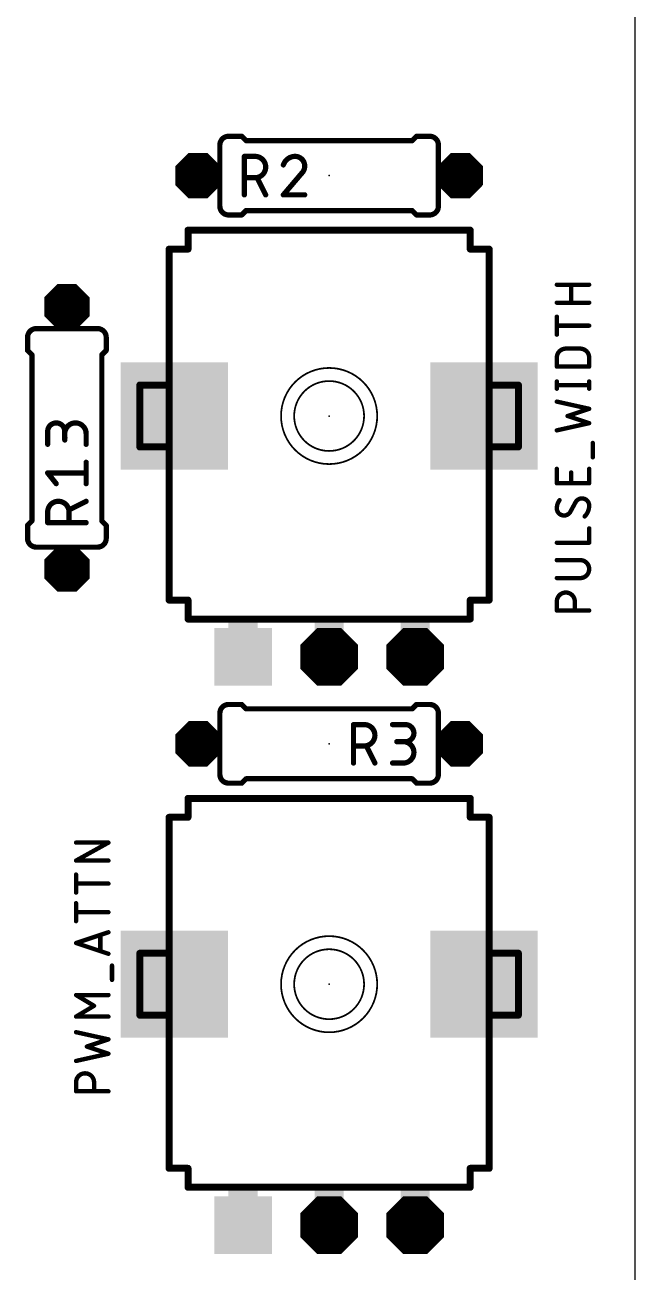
# Model space of a CAD drawing. Extents: x 0 to 48, y 0 to 102.
# Drawn here: x 30.53 to 48.26, y 31.64 to 67.88 of the extents above; entities that cross this region are included whole.
import ezdxf

# ---------------------------------------------------------------- set-up
doc = ezdxf.new("R2010")
doc.units = 0
for name, color, linetype in [('17', 110, 'CONTINUOUS'), ('20', 31, 'CONTINUOUS'), ('21', 253, 'CONTINUOUS'), ('23', 53, 'CONTINUOUS'), ('25', 253, 'CONTINUOUS'), ('51', 253, 'CONTINUOUS')]:
    doc.layers.add(name, color=color, linetype=linetype)

# ---------------------------------------------------------------- blocks, each defined once
blk = doc.blocks.new('RECT')
blk.add_solid([(-0.5, -0.5), (0.5, -0.5), (-0.5, 0.5), (0.5, 0.5)])
blk = doc.blocks.new('SQUAREP')
blk.add_solid([(-0.5, -0.5), (0.5, -0.5), (-0.5, 0.5), (0.5, 0.5)])
blk = doc.blocks.new('OCTAGONP')
at = {"const_width": 0.5}
blk.add_lwpolyline([(-0.25, -0.1036), (-0.25, 0.1036), (-0.1036, 0.25), (0.1036, 0.25), (0.25, 0.1036), (0.25, -0.1036), (0.1036, -0.25), (-0.1036, -0.25), (-0.25, -0.1036), (-0.25, 0.1036)], dxfattribs=at)

msp = doc.modelspace()

# ---------------------------------------------------------------- linework, layer by layer
at = {"layer": '20'}
msp.add_line((48.26, 0), (48.26, 99.06), dxfattribs=at)
at = {"layer": '21'}
for points, const_width in [([(36.449, 64.643, 0.4142), (36.195, 64.389)], 0.1524), ([(36.449, 64.6811, 1), (36.449, 64.6049)], 0.0762), ([(36.449, 64.6049, 1), (36.449, 64.6811)], 0.0762), ([(36.8569, 64.6699, 1), (36.8031, 64.6161)], 0.0762), ([(36.83, 64.6049, 1), (36.83, 64.6811)], 0.0762), ([(36.957, 64.5541, 1), (36.957, 64.4779)], 0.0762), ([(36.9301, 64.4891, 1), (36.9839, 64.5429)], 0.0762), ([(41.7561, 64.5429, 1), (41.8099, 64.4891)], 0.0762), ([(41.783, 64.4779, 1), (41.783, 64.5541)], 0.0762), ([(41.91, 64.6811, 1), (41.91, 64.6049)], 0.0762), ([(41.9369, 64.6161, 1), (41.8831, 64.6699)], 0.0762), ([(42.545, 64.389, 0.4142), (42.291, 64.643)], 0.1524), ([(42.291, 64.6811, 1), (42.291, 64.6049)], 0.0762), ([(42.291, 64.6049, 1), (42.291, 64.6811)], 0.0762), ([(36.1569, 64.389, 1), (36.2331, 64.389)], 0.0762), ([(42.5069, 64.389, 1), (42.5831, 64.389)], 0.0762), ([(36.195, 62.611, 0.4142), (36.449, 62.357)], 0.1524), ([(36.2331, 62.611, 1), (36.1569, 62.611)], 0.0762), ([(36.449, 62.3951, 1), (36.449, 62.3189)], 0.0762), ([(36.449, 62.3189, 1), (36.449, 62.3951)], 0.0762), ([(36.8031, 62.3839, 1), (36.8569, 62.3301)], 0.0762), ([(36.83, 62.3189, 1), (36.83, 62.3951)], 0.0762), ([(36.957, 62.5221, 1), (36.957, 62.4459)], 0.0762), ([(36.9839, 62.4571, 1), (36.9301, 62.5109)], 0.0762), ([(41.8099, 62.5109, 1), (41.7561, 62.4571)], 0.0762), ([(41.783, 62.4459, 1), (41.783, 62.5221)], 0.0762), ([(41.91, 62.3951, 1), (41.91, 62.3189)], 0.0762), ([(41.8831, 62.3301, 1), (41.9369, 62.3839)], 0.0762), ([(42.291, 62.357, 0.4142), (42.545, 62.611)], 0.1524), ([(42.291, 62.3951, 1), (42.291, 62.3189)], 0.0762), ([(42.291, 62.3189, 1), (42.291, 62.3951)], 0.0762), ([(42.5831, 62.611, 1), (42.5069, 62.611)], 0.0762), ([(35.27, 61.9658, 1), (35.27, 61.8642)], 0.1016), ([(35.3208, 61.915, 1), (35.2192, 61.915)], 0.1016), ([(43.5208, 61.915, 1), (43.4192, 61.915)], 0.1016), ([(43.47, 61.8642, 1), (43.47, 61.9658)], 0.1016), ([(34.72, 61.4158, 1), (34.72, 61.3142)], 0.1016), ([(34.7708, 61.365, 1), (34.6692, 61.365)], 0.1016), ([(35.2192, 61.365, 1), (35.3208, 61.365)], 0.1016), ([(35.27, 61.3142, 1), (35.27, 61.4158)], 0.1016), ([(43.47, 61.4158, 1), (43.47, 61.3142)], 0.1016), ([(43.4192, 61.365, 1), (43.5208, 61.365)], 0.1016), ([(44.0708, 61.365, 1), (43.9692, 61.365)], 0.1016), ([(44.02, 61.3142, 1), (44.02, 61.4158)], 0.1016), ([(30.861, 59.055, 0.4142), (30.607, 58.801)], 0.1524), ([(30.861, 59.0169, 1), (30.861, 59.0931)], 0.0762), ([(32.893, 58.801, 0.4142), (32.639, 59.055)], 0.1524), ([(32.639, 59.0931, 1), (32.639, 59.0169)], 0.0762), ([(34.6692, 59.165, 1), (34.7708, 59.165)], 0.1016), ([(43.9692, 59.165, 1), (44.0708, 59.165)], 0.1016), ([(30.6451, 58.801, 1), (30.5689, 58.801)], 0.0762), ([(30.5689, 58.801, 1), (30.6451, 58.801)], 0.0762), ([(32.9311, 58.801, 1), (32.8549, 58.801)], 0.0762), ([(32.8549, 58.801, 1), (32.9311, 58.801)], 0.0762), ([(30.5689, 58.42, 1), (30.6451, 58.42)], 0.0762), ([(30.6339, 58.4469, 1), (30.5801, 58.3931)], 0.0762), ([(30.7721, 58.293, 1), (30.6959, 58.293)], 0.0762), ([(30.7071, 58.2661, 1), (30.7609, 58.3199)], 0.0762), ([(32.8041, 58.293, 1), (32.7279, 58.293)], 0.0762), ([(32.7391, 58.3199, 1), (32.7929, 58.2661)], 0.0762), ([(32.8549, 58.42, 1), (32.9311, 58.42)], 0.0762), ([(32.9199, 58.3931, 1), (32.8661, 58.4469)], 0.0762), ([(39.37, 55.118, 1), (39.37, 57.912, 1), (39.37, 55.118)], 0.0508), ([(39.37, 55.499, 1), (39.37, 57.531, 1), (39.37, 55.499)], 0.0508), ([(34.7708, 54.365, 1), (34.6692, 54.365)], 0.1016), ([(44.0708, 54.365, 1), (43.9692, 54.365)], 0.1016), ([(30.6451, 53.34, 1), (30.5689, 53.34)], 0.0762), ([(30.5801, 53.3669, 1), (30.6339, 53.3131)], 0.0762), ([(30.6959, 53.467, 1), (30.7721, 53.467)], 0.0762), ([(30.7609, 53.4401, 1), (30.7071, 53.4939)], 0.0762), ([(32.7279, 53.467, 1), (32.8041, 53.467)], 0.0762), ([(32.7929, 53.4939, 1), (32.7391, 53.4401)], 0.0762), ([(32.9311, 53.34, 1), (32.8549, 53.34)], 0.0762), ([(32.8661, 53.3131, 1), (32.9199, 53.3669)], 0.0762), ([(30.607, 52.959, 0.4142), (30.861, 52.705)], 0.1524), ([(30.6451, 52.959, 1), (30.5689, 52.959)], 0.0762), ([(30.5689, 52.959, 1), (30.6451, 52.959)], 0.0762), ([(32.639, 52.705, 0.4142), (32.893, 52.959)], 0.1524), ([(32.9311, 52.959, 1), (32.8549, 52.959)], 0.0762), ([(32.8549, 52.959, 1), (32.9311, 52.959)], 0.0762), ([(30.861, 52.6669, 1), (30.861, 52.7431)], 0.0762), ([(32.639, 52.7431, 1), (32.639, 52.6669)], 0.0762), ([(34.72, 51.2158, 1), (34.72, 51.1142)], 0.1016), ([(34.6692, 51.165, 1), (34.7708, 51.165)], 0.1016), ([(35.3208, 51.165, 1), (35.2192, 51.165)], 0.1016), ([(35.27, 51.1142, 1), (35.27, 51.2158)], 0.1016), ([(43.47, 51.2158, 1), (43.47, 51.1142)], 0.1016), ([(43.5208, 51.165, 1), (43.4192, 51.165)], 0.1016), ([(43.9692, 51.165, 1), (44.0708, 51.165)], 0.1016), ([(44.02, 51.1142, 1), (44.02, 51.2158)], 0.1016), ([(35.27, 50.6658, 1), (35.27, 50.5642)], 0.1016), ([(35.2192, 50.615, 1), (35.3208, 50.615)], 0.1016), ([(43.4192, 50.615, 1), (43.5208, 50.615)], 0.1016), ([(43.47, 50.5642, 1), (43.47, 50.6658)], 0.1016), ([(36.449, 48.133, 0.4142), (36.195, 47.879)], 0.1524), ([(36.449, 48.1711, 1), (36.449, 48.0949)], 0.0762), ([(36.449, 48.0949, 1), (36.449, 48.1711)], 0.0762), ([(36.8569, 48.1599, 1), (36.8031, 48.1061)], 0.0762), ([(36.83, 48.0949, 1), (36.83, 48.1711)], 0.0762), ([(41.91, 48.1711, 1), (41.91, 48.0949)], 0.0762), ([(41.9369, 48.1061, 1), (41.8831, 48.1599)], 0.0762), ([(42.545, 47.879, 0.4142), (42.291, 48.133)], 0.1524), ([(42.291, 48.1711, 1), (42.291, 48.0949)], 0.0762), ([(42.291, 48.0949, 1), (42.291, 48.1711)], 0.0762), ([(36.1569, 47.879, 1), (36.2331, 47.879)], 0.0762), ([(36.957, 48.0441, 1), (36.957, 47.9679)], 0.0762), ([(36.9301, 47.9791, 1), (36.9839, 48.0329)], 0.0762), ([(41.7561, 48.0329, 1), (41.8099, 47.9791)], 0.0762), ([(41.783, 47.9679, 1), (41.783, 48.0441)], 0.0762), ([(42.5069, 47.879, 1), (42.5831, 47.879)], 0.0762), ([(36.195, 46.101, 0.4142), (36.449, 45.847)], 0.1524), ([(36.2331, 46.101, 1), (36.1569, 46.101)], 0.0762), ([(36.957, 46.0121, 1), (36.957, 45.9359)], 0.0762), ([(36.9839, 45.9471, 1), (36.9301, 46.0009)], 0.0762), ([(41.8099, 46.0009, 1), (41.7561, 45.9471)], 0.0762), ([(41.783, 45.9359, 1), (41.783, 46.0121)], 0.0762), ([(42.291, 45.847, 0.4142), (42.545, 46.101)], 0.1524), ([(42.5831, 46.101, 1), (42.5069, 46.101)], 0.0762), ([(36.449, 45.8851, 1), (36.449, 45.8089)], 0.0762), ([(36.449, 45.8089, 1), (36.449, 45.8851)], 0.0762), ([(36.8031, 45.8739, 1), (36.8569, 45.8201)], 0.0762), ([(36.83, 45.8089, 1), (36.83, 45.8851)], 0.0762), ([(41.91, 45.8851, 1), (41.91, 45.8089)], 0.0762), ([(41.8831, 45.8201, 1), (41.9369, 45.8739)], 0.0762), ([(42.291, 45.8851, 1), (42.291, 45.8089)], 0.0762), ([(42.291, 45.8089, 1), (42.291, 45.8851)], 0.0762), ([(35.27, 45.4558, 1), (35.27, 45.3542)], 0.1016), ([(35.3208, 45.405, 1), (35.2192, 45.405)], 0.1016), ([(43.5208, 45.405, 1), (43.4192, 45.405)], 0.1016), ([(43.47, 45.3542, 1), (43.47, 45.4558)], 0.1016), ([(34.72, 44.9058, 1), (34.72, 44.8042)], 0.1016), ([(34.7708, 44.855, 1), (34.6692, 44.855)], 0.1016), ([(35.27, 44.8042, 1), (35.27, 44.9058)], 0.1016), ([(43.47, 44.9058, 1), (43.47, 44.8042)], 0.1016), ([(44.0708, 44.855, 1), (43.9692, 44.855)], 0.1016), ([(44.02, 44.8042, 1), (44.02, 44.9058)], 0.1016), ([(35.2192, 44.855, 1), (35.3208, 44.855)], 0.1016), ([(43.4192, 44.855, 1), (43.5208, 44.855)], 0.1016), ([(34.6692, 42.655, 1), (34.7708, 42.655)], 0.1016), ([(43.9692, 42.655, 1), (44.0708, 42.655)], 0.1016), ([(39.37, 38.608, 1), (39.37, 41.402, 1), (39.37, 38.608)], 0.0508), ([(39.37, 38.989, 1), (39.37, 41.021, 1), (39.37, 38.989)], 0.0508), ([(34.7708, 37.855, 1), (34.6692, 37.855)], 0.1016), ([(44.0708, 37.855, 1), (43.9692, 37.855)], 0.1016), ([(34.72, 34.7058, 1), (34.72, 34.6042)], 0.1016), ([(34.6692, 34.655, 1), (34.7708, 34.655)], 0.1016), ([(35.3208, 34.655, 1), (35.2192, 34.655)], 0.1016), ([(35.27, 34.6042, 1), (35.27, 34.7058)], 0.1016), ([(43.47, 34.7058, 1), (43.47, 34.6042)], 0.1016), ([(43.5208, 34.655, 1), (43.4192, 34.655)], 0.1016), ([(43.9692, 34.655, 1), (44.0708, 34.655)], 0.1016), ([(44.02, 34.6042, 1), (44.02, 34.7058)], 0.1016), ([(35.27, 34.1558, 1), (35.27, 34.0542)], 0.1016), ([(35.2192, 34.105, 1), (35.3208, 34.105)], 0.1016), ([(43.4192, 34.105, 1), (43.5208, 34.105)], 0.1016), ([(43.47, 34.0542, 1), (43.47, 34.1558)], 0.1016)]:
    msp.add_lwpolyline(points, format="xyb", dxfattribs=dict(at, const_width=const_width))
for points, const_width in [([(36.449, 64.643), (36.83, 64.643)], 0.1524), ([(36.957, 64.516), (36.83, 64.643)], 0.1524), ([(41.783, 64.516), (36.957, 64.516)], 0.1524), ([(41.783, 64.516), (41.91, 64.643)], 0.1524), ([(42.291, 64.643), (41.91, 64.643)], 0.1524), ([(36.449, 62.357), (36.83, 62.357)], 0.1524), ([(36.957, 62.484), (36.83, 62.357)], 0.1524), ([(41.783, 62.484), (36.957, 62.484)], 0.1524), ([(41.783, 62.484), (41.91, 62.357)], 0.1524), ([(42.291, 62.357), (41.91, 62.357)], 0.1524), ([(35.27, 61.915), (43.47, 61.915)], 0.2032), ([(35.27, 61.915), (35.27, 61.365)], 0.2032), ([(43.47, 61.365), (43.47, 61.915)], 0.2032), ([(35.27, 61.365), (34.72, 61.365)], 0.2032), ([(34.72, 59.165), (34.72, 61.365)], 0.2032), ([(44.02, 61.365), (43.47, 61.365)], 0.2032), ([(44.02, 61.365), (44.02, 59.165)], 0.2032), ([(30.607, 58.801), (30.607, 58.42)], 0.1524), ([(32.893, 58.801), (32.893, 58.42)], 0.1524), ([(30.734, 58.293), (30.607, 58.42)], 0.1524), ([(30.734, 58.293), (30.734, 53.467)], 0.1524), ([(32.766, 58.293), (32.893, 58.42)], 0.1524), ([(32.766, 58.293), (32.766, 53.467)], 0.1524), ([(34.72, 51.165), (34.72, 54.365)], 0.2032), ([(44.02, 54.365), (44.02, 51.165)], 0.2032), ([(30.734, 53.467), (30.607, 53.34)], 0.1524), ([(30.607, 52.959), (30.607, 53.34)], 0.1524), ([(32.766, 53.467), (32.893, 53.34)], 0.1524), ([(32.893, 52.959), (32.893, 53.34)], 0.1524), ([(34.72, 51.165), (35.27, 51.165)], 0.2032), ([(35.27, 51.165), (35.27, 50.615)], 0.2032), ([(43.47, 51.165), (44.02, 51.165)], 0.2032), ([(43.47, 50.615), (43.47, 51.165)], 0.2032), ([(43.47, 50.615), (35.27, 50.615)], 0.2032), ([(36.449, 48.133), (36.83, 48.133)], 0.1524), ([(36.957, 48.006), (36.83, 48.133)], 0.1524), ([(41.783, 48.006), (41.91, 48.133)], 0.1524), ([(42.291, 48.133), (41.91, 48.133)], 0.1524), ([(36.957, 48.006), (41.783, 48.006)], 0.1524), ([(36.957, 45.974), (36.83, 45.847)], 0.1524), ([(36.957, 45.974), (41.783, 45.974)], 0.1524), ([(41.783, 45.974), (41.91, 45.847)], 0.1524), ([(36.449, 45.847), (36.83, 45.847)], 0.1524), ([(42.291, 45.847), (41.91, 45.847)], 0.1524), ([(35.27, 45.405), (43.47, 45.405)], 0.2032), ([(35.27, 45.405), (35.27, 44.855)], 0.2032), ([(43.47, 44.855), (43.47, 45.405)], 0.2032), ([(35.27, 44.855), (34.72, 44.855)], 0.2032), ([(34.72, 42.655), (34.72, 44.855)], 0.2032), ([(44.02, 44.855), (43.47, 44.855)], 0.2032), ([(44.02, 44.855), (44.02, 42.655)], 0.2032), ([(34.72, 34.655), (34.72, 37.855)], 0.2032), ([(44.02, 37.855), (44.02, 34.655)], 0.2032), ([(34.72, 34.655), (35.27, 34.655)], 0.2032), ([(35.27, 34.655), (35.27, 34.105)], 0.2032), ([(43.47, 34.655), (44.02, 34.655)], 0.2032), ([(43.47, 34.105), (43.47, 34.655)], 0.2032), ([(43.47, 34.105), (35.27, 34.105)], 0.2032)]:
    msp.add_lwpolyline(points, dxfattribs=dict(at, const_width=const_width))
at = {"layer": '23'}
for p in [(39.37, 63.5), (39.37, 56.515), (31.75, 55.88), (39.37, 46.99), (39.37, 40.005)]:
    msp.add_point(p, dxfattribs=at)
at = {"layer": '25'}
for points, const_width in [([(36.9062, 62.9412), (36.9062, 64.0588)], 0.1524), ([(36.9062, 64.0588), (37.2166, 64.0588)], 0.1524), ([(37.2166, 63.4379), (36.9062, 63.4379)], 0.1524), ([(37.5271, 62.9412), (37.2787, 63.4379)], 0.1524), ([(38.5678, 63.5621), (38.04, 62.9412)], 0.1524), ([(38.04, 62.9412), (38.6609, 62.9412)], 0.1524), ([(45.9867, 60.329), (46.9265, 60.329)], 0.127), ([(46.4044, 59.8069), (46.4044, 60.329)], 0.127), ([(46.9265, 59.8069), (45.9867, 59.8069)], 0.127), ([(45.9867, 58.8788), (45.9867, 59.4009)], 0.127), ([(46.9265, 59.1398), (45.9867, 59.1398)], 0.127), ([(46.2478, 58.4728), (46.6654, 58.4728)], 0.127), ([(45.9867, 57.9507), (45.9867, 58.2117)], 0.127), ([(46.9265, 57.9507), (45.9867, 57.9507)], 0.127), ([(46.9265, 58.2117), (46.9265, 57.9507)], 0.127), ([(45.9867, 57.3072), (45.9867, 57.5161)], 0.127), ([(45.9867, 57.4116), (46.9265, 57.4116)], 0.127), ([(46.9265, 57.3072), (46.9265, 57.5161)], 0.127), ([(46.9265, 56.7244), (45.9867, 56.9332)], 0.127), ([(46.3, 56.5155), (46.9265, 56.7244)], 0.127), ([(46.9265, 56.3067), (46.3, 56.5155)], 0.127), ([(45.9867, 56.0978), (46.9265, 56.3067)], 0.127), ([(31.1912, 55.693), (31.1912, 56.0655)], 0.1524), ([(31.6879, 56.0655), (31.6879, 55.8172)], 0.1524), ([(32.3088, 55.693), (32.3088, 56.0034)], 0.1524), ([(47.0309, 55.3146), (47.0309, 55.7322)], 0.127), ([(32.3088, 54.55), (32.3088, 55.1709)], 0.1524), ([(31.4396, 54.55), (31.1912, 54.8604)], 0.1524), ([(31.1912, 54.8604), (32.3088, 54.8604)], 0.1524), ([(45.9867, 54.5606), (45.9867, 54.9783)], 0.127), ([(46.4044, 54.5606), (46.4044, 54.8739)], 0.127), ([(46.9265, 54.9783), (46.9265, 54.5606)], 0.127), ([(46.9265, 54.5606), (45.9867, 54.5606)], 0.127), ([(32.3088, 54.0371), (31.8121, 53.7887)], 0.1524), ([(46.5349, 54.0158), (46.3783, 53.7287)], 0.127), ([(31.1912, 53.4162), (31.1912, 53.7266)], 0.1524), ([(31.8121, 53.7266), (31.8121, 53.4162)], 0.1524), ([(32.3088, 53.4162), (31.1912, 53.4162)], 0.1524), ([(46.9265, 52.8324), (46.9265, 53.2501)], 0.127), ([(45.9867, 52.8324), (46.9265, 52.8324)], 0.127), ([(46.6654, 52.328), (45.9867, 52.328)], 0.127), ([(45.9867, 51.8059), (46.6654, 51.8059)], 0.127), ([(45.9867, 50.8635), (45.9867, 51.1246)], 0.127), ([(46.5088, 51.1246), (46.5088, 50.8635)], 0.127), ([(46.9265, 50.8635), (45.9867, 50.8635)], 0.127), ([(40.0791, 46.4312), (40.0791, 47.5488)], 0.1524), ([(40.0791, 47.5488), (40.3896, 47.5488)], 0.1524), ([(41.2129, 47.5488), (41.5854, 47.5488)], 0.1524), ([(41.5854, 47.0521), (41.3371, 47.0521)], 0.1524), ([(40.3896, 46.9279), (40.0791, 46.9279)], 0.1524), ([(40.7, 46.4312), (40.4516, 46.9279)], 0.1524), ([(41.2129, 46.4312), (41.5234, 46.4312)], 0.1524), ([(32.0167, 43.5966), (32.9565, 44.1187)], 0.127), ([(32.9565, 44.1187), (32.0167, 44.1187)], 0.127), ([(32.9565, 43.5966), (32.0167, 43.5966)], 0.127), ([(32.0167, 42.6685), (32.0167, 43.1906)], 0.127), ([(32.9565, 42.9296), (32.0167, 42.9296)], 0.127), ([(32.0167, 41.8364), (32.0167, 42.3585)], 0.127), ([(32.9565, 42.0975), (32.0167, 42.0975)], 0.127), ([(32.0167, 41.2014), (32.9565, 41.5146)], 0.127), ([(32.7216, 41.4363), (32.7216, 40.9664)], 0.127), ([(32.9565, 40.8881), (32.0167, 41.2014)], 0.127), ([(33.0609, 40.1284), (33.0609, 40.5461)], 0.127), ([(32.5388, 39.3771), (32.0167, 39.6904)], 0.127), ([(32.0167, 39.6904), (32.9565, 39.6904)], 0.127), ([(32.0167, 39.0639), (32.5388, 39.3771)], 0.127), ([(32.9565, 39.0639), (32.0167, 39.0639)], 0.127), ([(32.9565, 38.4018), (32.0167, 38.6107)], 0.127), ([(32.33, 38.193), (32.9565, 38.4018)], 0.127), ([(32.9565, 37.9841), (32.33, 38.193)], 0.127), ([(32.0167, 37.7753), (32.9565, 37.9841)], 0.127), ([(32.0167, 36.8935), (32.0167, 37.1546)], 0.127), ([(32.5388, 37.1546), (32.5388, 36.8935)], 0.127), ([(32.9565, 36.8935), (32.0167, 36.8935)], 0.127)]:
    msp.add_lwpolyline(points, dxfattribs=dict(at, const_width=const_width))
for points, const_width in [([(36.9443, 64.0588, 1), (36.8681, 64.0588)], 0.0762), ([(36.9062, 64.0969, 1), (36.9062, 64.0207)], 0.0762), ([(37.2166, 63.4379, 1), (37.2166, 64.0588)], 0.1524), ([(37.2166, 64.0969, 1), (37.2166, 64.0207)], 0.0762), ([(37.2166, 64.0207, 1), (37.2166, 64.0969)], 0.0762), ([(38.3815, 64.0588, 0.3252), (38.04, 63.8104)], 0.1524), ([(38.0038, 63.8222, 1), (38.0762, 63.7987)], 0.0762), ([(38.6609, 63.7794, 0.4142), (38.3815, 64.0588)], 0.1524), ([(38.3815, 64.0969, 1), (38.3815, 64.0207)], 0.0762), ([(38.3815, 64.0207, 1), (38.3815, 64.0969)], 0.0762), ([(38.5678, 63.5621, 0.2053), (38.6609, 63.7794)], 0.1524), ([(38.699, 63.7794, 1), (38.6228, 63.7794)], 0.0762), ([(38.6228, 63.7794, 1), (38.699, 63.7794)], 0.0762), ([(36.9062, 63.476, 1), (36.9062, 63.3998)], 0.0762), ([(37.2166, 63.476, 1), (37.2166, 63.3998)], 0.0762), ([(37.2166, 63.3998, 1), (37.2166, 63.476)], 0.0762), ([(37.3128, 63.4549, 1), (37.2447, 63.4209)], 0.0762), ([(38.5415, 63.5897, 1), (38.594, 63.5345)], 0.0762), ([(38.5968, 63.5374, 1), (38.5387, 63.5868)], 0.0762), ([(36.8681, 62.9412, 1), (36.9443, 62.9412)], 0.0762), ([(37.493, 62.9242, 1), (37.5612, 62.9582)], 0.0762), ([(38.04, 62.9793, 1), (38.04, 62.9031)], 0.0762), ([(38.011, 62.9659, 1), (38.069, 62.9165)], 0.0762), ([(38.6609, 62.9031, 1), (38.6609, 62.9793)], 0.0762), ([(45.9867, 60.3608, 1), (45.9867, 60.2973)], 0.0635), ([(46.4361, 60.329, 1), (46.3726, 60.329)], 0.0635), ([(46.9265, 60.2973, 1), (46.9265, 60.3608)], 0.0635), ([(45.9867, 59.8387, 1), (45.9867, 59.7752)], 0.0635), ([(46.3726, 59.8069, 1), (46.4361, 59.8069)], 0.0635), ([(46.9265, 59.7752, 1), (46.9265, 59.8387)], 0.0635), ([(46.0185, 59.4009, 1), (45.9549, 59.4009)], 0.0635), ([(45.9867, 59.1716, 1), (45.9867, 59.1081)], 0.0635), ([(46.9265, 59.1081, 1), (46.9265, 59.1716)], 0.0635), ([(45.9549, 58.8788, 1), (46.0185, 58.8788)], 0.0635), ([(46.2478, 58.4728, 0.4142), (45.9867, 58.2117)], 0.127), ([(46.2478, 58.5045, 1), (46.2478, 58.441)], 0.0635), ([(46.2478, 58.441, 1), (46.2478, 58.5045)], 0.0635), ([(46.9265, 58.2117, 0.4142), (46.6654, 58.4728)], 0.127), ([(46.6654, 58.5045, 1), (46.6654, 58.441)], 0.0635), ([(46.6654, 58.441, 1), (46.6654, 58.5045)], 0.0635), ([(46.0185, 58.2117, 1), (45.9549, 58.2117)], 0.0635), ([(45.9549, 58.2117, 1), (46.0185, 58.2117)], 0.0635), ([(45.9549, 57.9507, 1), (46.0185, 57.9507)], 0.0635), ([(45.9867, 57.9824, 1), (45.9867, 57.9189)], 0.0635), ([(46.9583, 58.2117, 1), (46.8948, 58.2117)], 0.0635), ([(46.8948, 58.2117, 1), (46.9582, 58.2117)], 0.0635), ([(46.8948, 57.9507, 1), (46.9583, 57.9507)], 0.0635), ([(46.9265, 57.9189, 1), (46.9265, 57.9824)], 0.0635), ([(46.0185, 57.5161, 1), (45.9549, 57.5161)], 0.0635), ([(45.9549, 57.3072, 1), (46.0185, 57.3072)], 0.0635), ([(45.9867, 57.4434, 1), (45.9867, 57.3799)], 0.0635), ([(46.9583, 57.5161, 1), (46.8948, 57.5161)], 0.0635), ([(46.8948, 57.3072, 1), (46.9583, 57.3072)], 0.0635), ([(46.9265, 57.3799, 1), (46.9265, 57.4434)], 0.0635), ([(45.9936, 56.9642, 1), (45.9798, 56.9022)], 0.0635), ([(46.31, 56.5456, 1), (46.2899, 56.4854)], 0.0635), ([(46.2899, 56.5456, 1), (46.31, 56.4854)], 0.0635), ([(46.9365, 56.6942, 1), (46.9165, 56.7545)], 0.0635), ([(46.9196, 56.6934, 1), (46.9334, 56.7554)], 0.0635), ([(31.6879, 56.0655, 1), (31.1912, 56.0655)], 0.1524), ([(32.3088, 56.0034, 1), (31.6879, 56.0034)], 0.1524), ([(46.9165, 56.2766, 1), (46.9365, 56.3368)], 0.0635), ([(46.9334, 56.2757, 1), (46.9196, 56.3377)], 0.0635), ([(31.2293, 56.0655, 1), (31.1531, 56.0655)], 0.0762), ([(31.1531, 56.0655, 1), (31.2293, 56.0655)], 0.0762), ([(31.726, 56.0655, 1), (31.6498, 56.0655)], 0.0762), ([(31.6498, 56.0655, 1), (31.726, 56.0655)], 0.0762), ([(31.6498, 56.0034, 1), (31.726, 56.0034)], 0.0762), ([(31.6498, 55.8172, 1), (31.726, 55.8172)], 0.0762), ([(32.3469, 56.0034, 1), (32.2707, 56.0034)], 0.0762), ([(32.2707, 56.0034, 1), (32.3469, 56.0034)], 0.0762), ([(45.9798, 56.1288, 1), (45.9936, 56.0668)], 0.0635), ([(31.1531, 55.693, 1), (31.2293, 55.693)], 0.0762), ([(32.2707, 55.693, 1), (32.3469, 55.693)], 0.0762), ([(47.0627, 55.7322, 1), (46.9992, 55.7322)], 0.0635), ([(32.3469, 55.1709, 1), (32.2707, 55.1709)], 0.0762), ([(46.9992, 55.3146, 1), (47.0627, 55.3146)], 0.0635), ([(31.221, 54.8842, 1), (31.1614, 54.8366)], 0.0762), ([(31.1912, 54.8985, 1), (31.1912, 54.8223)], 0.0762), ([(32.3088, 54.8223, 1), (32.3088, 54.8985)], 0.0762), ([(46.0185, 54.9783, 1), (45.9549, 54.9783)], 0.0635), ([(46.4361, 54.8739, 1), (46.3726, 54.8739)], 0.0635), ([(46.9583, 54.9783, 1), (46.8948, 54.9783)], 0.0635), ([(31.4098, 54.5262, 1), (31.4693, 54.5738)], 0.0762), ([(32.2707, 54.55, 1), (32.3469, 54.55)], 0.0762), ([(45.9549, 54.5606, 1), (46.0185, 54.5606)], 0.0635), ([(45.9867, 54.5924, 1), (45.9867, 54.5289)], 0.0635), ([(46.3726, 54.5606, 1), (46.4361, 54.5606)], 0.0635), ([(46.8948, 54.5606, 1), (46.9583, 54.5606)], 0.0635), ([(46.9265, 54.5289, 1), (46.9265, 54.5924)], 0.0635), ([(31.8121, 53.7266, 1), (31.1912, 53.7266)], 0.1524), ([(32.3258, 54.003, 1), (32.2918, 54.0712)], 0.0762), ([(46.065, 54.068, 0.1623), (45.9867, 53.8331)], 0.127), ([(46.0904, 54.049, 1), (46.0396, 54.0871)], 0.0635), ([(46.7177, 54.1203, 0.2656), (46.5349, 54.0158)], 0.127), ([(46.5076, 54.032, 1), (46.5623, 53.9997)], 0.0635), ([(46.5628, 54.0006, 1), (46.507, 54.031)], 0.0635), ([(46.9265, 53.9114, 0.4142), (46.7177, 54.1203)], 0.127), ([(46.7177, 54.152, 1), (46.7177, 54.0885)], 0.0635), ([(46.7177, 54.0885, 1), (46.7177, 54.152)], 0.0635), ([(31.2293, 53.7266, 1), (31.1531, 53.7266)], 0.0762), ([(31.1531, 53.7266, 1), (31.2293, 53.7266)], 0.0762), ([(31.7951, 53.8228, 1), (31.8291, 53.7547)], 0.0762), ([(31.8502, 53.7266, 1), (31.774, 53.7266)], 0.0762), ([(31.774, 53.7266, 1), (31.8502, 53.7266)], 0.0762), ([(46.0185, 53.8331, 1), (45.9549, 53.8331)], 0.0635), ([(45.9549, 53.8331, 1), (46.0185, 53.8331)], 0.0635), ([(45.9867, 53.8331, 0.4142), (46.1955, 53.6242)], 0.127), ([(46.1955, 53.6242, 0.2656), (46.3783, 53.7287)], 0.127), ([(46.1955, 53.656, 1), (46.1955, 53.5925)], 0.0635), ([(46.1955, 53.5925, 1), (46.1955, 53.656)], 0.0635), ([(46.3504, 53.7439, 1), (46.4062, 53.7135)], 0.0635), ([(46.4056, 53.7125, 1), (46.3509, 53.7448)], 0.0635), ([(46.796, 53.5981, 0.2), (46.9265, 53.9114)], 0.127), ([(46.7736, 53.6207, 1), (46.8183, 53.5756)], 0.0635), ([(46.9582, 53.9114, 1), (46.8948, 53.9114)], 0.0635), ([(46.8948, 53.9114, 1), (46.9583, 53.9114)], 0.0635), ([(31.1912, 53.4543, 1), (31.1912, 53.3781)], 0.0762), ([(31.1531, 53.4162, 1), (31.2293, 53.4162)], 0.0762), ([(31.774, 53.4162, 1), (31.8502, 53.4162)], 0.0762), ([(32.3088, 53.3781, 1), (32.3088, 53.4543)], 0.0762), ([(46.9583, 53.2501, 1), (46.8948, 53.2501)], 0.0635), ([(45.9867, 52.8642, 1), (45.9867, 52.8007)], 0.0635), ([(46.8948, 52.8324, 1), (46.9583, 52.8324)], 0.0635), ([(46.9265, 52.8007, 1), (46.9265, 52.8642)], 0.0635), ([(45.9867, 52.3598, 1), (45.9867, 52.2963)], 0.0635), ([(46.6654, 52.3598, 1), (46.6654, 52.2963)], 0.0635), ([(46.6654, 51.8059, 1), (46.6654, 52.328)], 0.127), ([(46.6654, 52.2963, 1), (46.6654, 52.3598)], 0.0635), ([(45.9867, 51.8377, 1), (45.9867, 51.7742)], 0.0635), ([(46.6654, 51.8377, 1), (46.6654, 51.7742)], 0.0635), ([(46.6654, 51.7742, 1), (46.6654, 51.8377)], 0.0635), ([(46.0185, 51.1246, 1), (45.9549, 51.1246)], 0.0635), ([(45.9549, 51.1246, 1), (46.0185, 51.1246)], 0.0635), ([(46.5088, 51.1246, 1), (45.9867, 51.1246)], 0.127), ([(46.5406, 51.1246, 1), (46.4771, 51.1246)], 0.0635), ([(46.4771, 51.1246, 1), (46.5406, 51.1246)], 0.0635), ([(45.9867, 50.8953, 1), (45.9867, 50.8317)], 0.0635), ([(45.9549, 50.8635, 1), (46.0185, 50.8635)], 0.0635), ([(46.4771, 50.8635, 1), (46.5406, 50.8635)], 0.0635), ([(46.9265, 50.8317, 1), (46.9265, 50.8953)], 0.0635), ([(40.1172, 47.5488, 1), (40.041, 47.5488)], 0.0762), ([(40.0791, 47.5869, 1), (40.0791, 47.5107)], 0.0762), ([(40.3896, 46.9279, 1), (40.3896, 47.5488)], 0.1524), ([(40.3896, 47.5869, 1), (40.3896, 47.5107)], 0.0762), ([(40.3896, 47.5107, 1), (40.3896, 47.5869)], 0.0762), ([(41.2129, 47.5869, 1), (41.2129, 47.5107)], 0.0762), ([(41.5854, 47.0521, 1), (41.5854, 47.5488)], 0.1524), ([(41.5854, 47.5869, 1), (41.5854, 47.5107)], 0.0762), ([(41.5854, 47.5107, 1), (41.5854, 47.5869)], 0.0762), ([(41.3371, 47.0902, 1), (41.3371, 47.014)], 0.0762), ([(41.5234, 46.4312, 1), (41.5234, 47.0521)], 0.1524), ([(41.5234, 47.0902, 1), (41.5234, 47.014)], 0.0762), ([(41.5854, 47.0902, 1), (41.5854, 47.014)], 0.0762), ([(41.5854, 47.014, 1), (41.5854, 47.0902)], 0.0762), ([(40.0791, 46.966, 1), (40.0791, 46.8898)], 0.0762), ([(40.3896, 46.966, 1), (40.3896, 46.8898)], 0.0762), ([(40.3896, 46.8898, 1), (40.3896, 46.966)], 0.0762), ([(40.4857, 46.9449, 1), (40.4176, 46.9109)], 0.0762), ([(40.041, 46.4312, 1), (40.1172, 46.4312)], 0.0762), ([(40.6659, 46.4142, 1), (40.7341, 46.4482)], 0.0762), ([(41.2129, 46.4693, 1), (41.2129, 46.3931)], 0.0762), ([(41.5234, 46.4693, 1), (41.5234, 46.3931)], 0.0762), ([(41.5234, 46.3931, 1), (41.5234, 46.4693)], 0.0762), ([(32.0167, 44.1505, 1), (32.0167, 44.087)], 0.0635), ([(32.9719, 44.091, 1), (32.9411, 44.1465)], 0.0635), ([(32.9565, 44.087, 1), (32.9565, 44.1505)], 0.0635), ([(32.0167, 43.6284, 1), (32.0167, 43.5649)], 0.0635), ([(32.0013, 43.6244, 1), (32.0321, 43.5689)], 0.0635), ([(32.9565, 43.5649, 1), (32.9565, 43.6284)], 0.0635), ([(32.0485, 43.1906, 1), (31.985, 43.1906)], 0.0635), ([(32.0167, 42.9613, 1), (32.0167, 42.8978)], 0.0635), ([(32.9565, 42.8978, 1), (32.9565, 42.9613)], 0.0635), ([(31.985, 42.6685, 1), (32.0485, 42.6685)], 0.0635), ([(32.0485, 42.3585, 1), (31.985, 42.3585)], 0.0635), ([(32.0167, 42.1292, 1), (32.0167, 42.0657)], 0.0635), ([(32.9565, 42.0657, 1), (32.9565, 42.1292)], 0.0635), ([(31.985, 41.8364, 1), (32.0485, 41.8364)], 0.0635), ([(32.7533, 41.4363, 1), (32.6898, 41.4363)], 0.0635), ([(32.9665, 41.4845, 1), (32.9465, 41.5447)], 0.0635), ([(32.0267, 41.2315, 1), (32.0067, 41.1712)], 0.0635), ([(32.0067, 41.2315, 1), (32.0267, 41.1712)], 0.0635), ([(32.6898, 40.9664, 1), (32.7533, 40.9664)], 0.0635), ([(32.9465, 40.858, 1), (32.9665, 40.9182)], 0.0635), ([(33.0927, 40.5461, 1), (33.0292, 40.5461)], 0.0635), ([(33.0292, 40.1284, 1), (33.0927, 40.1284)], 0.0635), ([(32.0167, 39.7222, 1), (32.0167, 39.6587)], 0.0635), ([(32.033, 39.7176, 1), (32.0004, 39.6632)], 0.0635), ([(32.9565, 39.6587, 1), (32.9565, 39.7222)], 0.0635), ([(32.5551, 39.3499, 1), (32.5225, 39.4044)], 0.0635), ([(32.5225, 39.3499, 1), (32.5551, 39.4044)], 0.0635), ([(32.0167, 39.0956, 1), (32.0167, 39.0321)], 0.0635), ([(32.0004, 39.0911, 1), (32.033, 39.0366)], 0.0635), ([(32.9565, 39.0321, 1), (32.9565, 39.0956)], 0.0635), ([(32.0236, 38.6417, 1), (32.0098, 38.5797)], 0.0635), ([(32.9665, 38.3717, 1), (32.9465, 38.432)], 0.0635), ([(32.9496, 38.3708, 1), (32.9634, 38.4328)], 0.0635), ([(32.34, 38.2231, 1), (32.3199, 38.1629)], 0.0635), ([(32.3199, 38.2231, 1), (32.34, 38.1629)], 0.0635), ([(32.0098, 37.8063, 1), (32.0236, 37.7443)], 0.0635), ([(32.9465, 37.954, 1), (32.9665, 38.0143)], 0.0635), ([(32.9634, 37.9532, 1), (32.9496, 38.0151)], 0.0635), ([(32.5388, 37.1546, 1), (32.0167, 37.1546)], 0.127), ([(32.0485, 37.1546, 1), (31.985, 37.1546)], 0.0635), ([(31.985, 37.1546, 1), (32.0485, 37.1546)], 0.0635), ([(32.5706, 37.1546, 1), (32.5071, 37.1546)], 0.0635), ([(32.5071, 37.1546, 1), (32.5706, 37.1546)], 0.0635), ([(32.0167, 36.9253, 1), (32.0167, 36.8618)], 0.0635), ([(31.985, 36.8935, 1), (32.0485, 36.8935)], 0.0635), ([(32.5071, 36.8935, 1), (32.5706, 36.8935)], 0.0635), ([(32.9565, 36.8618, 1), (32.9565, 36.9253)], 0.0635)]:
    msp.add_lwpolyline(points, format="xyb", dxfattribs=dict(at, const_width=const_width))
at = {"layer": '51'}
for points, const_width in [([(36.195, 62.611), (36.195, 64.389)], 0.1524), ([(42.545, 62.611), (42.545, 64.389)], 0.1524), ([(35.56, 63.5), (35.941, 63.5)], 0.6096), ([(42.799, 63.5), (43.18, 63.5)], 0.6096), ([(34.72, 51.165), (34.72, 61.365)], 0.2032), ([(44.02, 61.365), (44.02, 51.165)], 0.2032), ([(31.75, 59.309), (31.75, 59.69)], 0.6096), ([(32.639, 59.055), (30.861, 59.055)], 0.1524), ([(34.62, 57.415), (33.87, 57.415)], 0.2032), ([(33.87, 57.415), (33.87, 55.615)], 0.2032), ([(44.87, 57.415), (44.12, 57.415)], 0.2032), ([(44.87, 55.615), (44.87, 57.415)], 0.2032), ([(33.87, 55.615), (34.62, 55.615)], 0.2032), ([(44.12, 55.615), (44.87, 55.615)], 0.2032), ([(32.639, 52.705), (30.861, 52.705)], 0.1524), ([(31.75, 52.07), (31.75, 52.451)], 0.6096), ([(36.195, 47.879), (36.195, 46.101)], 0.1524), ([(42.545, 47.879), (42.545, 46.101)], 0.1524), ([(35.941, 46.99), (35.56, 46.99)], 0.6096), ([(43.18, 46.99), (42.799, 46.99)], 0.6096), ([(34.72, 34.655), (34.72, 44.855)], 0.2032), ([(44.02, 44.855), (44.02, 34.655)], 0.2032), ([(34.62, 40.905), (33.87, 40.905)], 0.2032), ([(33.87, 40.905), (33.87, 39.105)], 0.2032), ([(44.87, 40.905), (44.12, 40.905)], 0.2032), ([(44.87, 39.105), (44.87, 40.905)], 0.2032), ([(33.87, 39.105), (34.62, 39.105)], 0.2032), ([(44.12, 39.105), (44.87, 39.105)], 0.2032)]:
    msp.add_lwpolyline(points, dxfattribs=dict(at, const_width=const_width))
for points, const_width in [([(36.2331, 64.389, 1), (36.1569, 64.389)], 0.0762), ([(42.5831, 64.389, 1), (42.5069, 64.389)], 0.0762), ([(35.56, 63.6524, 1), (35.56, 63.3476)], 0.3048), ([(35.941, 63.3476, 1), (35.941, 63.6524)], 0.3048), ([(42.799, 63.6524, 1), (42.799, 63.3476)], 0.3048), ([(43.18, 63.3476, 1), (43.18, 63.6524)], 0.3048), ([(36.1569, 62.611, 1), (36.2331, 62.611)], 0.0762), ([(42.5069, 62.611, 1), (42.5831, 62.611)], 0.0762), ([(34.7708, 61.365, 1), (34.6692, 61.365)], 0.1016), ([(44.0708, 61.365, 1), (43.9692, 61.365)], 0.1016), ([(31.9024, 59.69, 1), (31.5976, 59.69)], 0.3048), ([(31.5976, 59.309, 1), (31.9024, 59.309)], 0.3048), ([(30.861, 59.0931, 1), (30.861, 59.0169)], 0.0762), ([(32.639, 59.0169, 1), (32.639, 59.0931)], 0.0762), ([(33.87, 57.4658, 1), (33.87, 57.3642)], 0.1016), ([(33.9208, 57.415, 1), (33.8192, 57.415)], 0.1016), ([(34.62, 57.3642, 1), (34.62, 57.4658)], 0.1016), ([(44.12, 57.4658, 1), (44.12, 57.3642)], 0.1016), ([(44.9208, 57.415, 1), (44.8192, 57.415)], 0.1016), ([(44.87, 57.3642, 1), (44.87, 57.4658)], 0.1016), ([(33.87, 55.6658, 1), (33.87, 55.5642)], 0.1016), ([(33.8192, 55.615, 1), (33.9208, 55.615)], 0.1016), ([(34.62, 55.5642, 1), (34.62, 55.6658)], 0.1016), ([(44.12, 55.6658, 1), (44.12, 55.5642)], 0.1016), ([(44.8192, 55.615, 1), (44.9208, 55.615)], 0.1016), ([(44.87, 55.5642, 1), (44.87, 55.6658)], 0.1016), ([(30.861, 52.7431, 1), (30.861, 52.6669)], 0.0762), ([(31.9024, 52.451, 1), (31.5976, 52.451)], 0.3048), ([(32.639, 52.6669, 1), (32.639, 52.7431)], 0.0762), ([(31.5976, 52.07, 1), (31.9024, 52.07)], 0.3048), ([(34.6692, 51.165, 1), (34.7708, 51.165)], 0.1016), ([(43.9692, 51.165, 1), (44.0708, 51.165)], 0.1016), ([(36.2331, 47.879, 1), (36.1569, 47.879)], 0.0762), ([(42.5831, 47.879, 1), (42.5069, 47.879)], 0.0762), ([(35.56, 47.1424, 1), (35.56, 46.8376)], 0.3048), ([(35.941, 46.8376, 1), (35.941, 47.1424)], 0.3048), ([(42.799, 47.1424, 1), (42.799, 46.8376)], 0.3048), ([(43.18, 46.8376, 1), (43.18, 47.1424)], 0.3048), ([(36.1569, 46.101, 1), (36.2331, 46.101)], 0.0762), ([(42.5069, 46.101, 1), (42.5831, 46.101)], 0.0762), ([(34.7708, 44.855, 1), (34.6692, 44.855)], 0.1016), ([(44.0708, 44.855, 1), (43.9692, 44.855)], 0.1016), ([(33.87, 40.9558, 1), (33.87, 40.8542)], 0.1016), ([(33.9208, 40.905, 1), (33.8192, 40.905)], 0.1016), ([(34.62, 40.8542, 1), (34.62, 40.9558)], 0.1016), ([(44.12, 40.9558, 1), (44.12, 40.8542)], 0.1016), ([(44.9208, 40.905, 1), (44.8192, 40.905)], 0.1016), ([(44.87, 40.8542, 1), (44.87, 40.9558)], 0.1016), ([(33.87, 39.1558, 1), (33.87, 39.0542)], 0.1016), ([(33.8192, 39.105, 1), (33.9208, 39.105)], 0.1016), ([(34.62, 39.0542, 1), (34.62, 39.1558)], 0.1016), ([(44.12, 39.1558, 1), (44.12, 39.0542)], 0.1016), ([(44.8192, 39.105, 1), (44.9208, 39.105)], 0.1016), ([(44.87, 39.0542, 1), (44.87, 39.1558)], 0.1016), ([(34.6692, 34.655, 1), (34.7708, 34.655)], 0.1016), ([(43.9692, 34.655, 1), (44.0708, 34.655)], 0.1016)]:
    msp.add_lwpolyline(points, format="xyb", dxfattribs=dict(at, const_width=const_width))

# ---------------------------------------------------------------- block references
at = {"layer": '17', "xscale": 1.3208, "yscale": 1.3208}
for p in [(35.56, 63.5), (35.56, 63.5), (43.18, 63.5), (43.18, 63.5)]:
    msp.add_blockref('OCTAGONP', p, dxfattribs=at)
at = {"layer": '17'}
for name, p, xscale, yscale, rotation in [('OCTAGONP', (31.75, 59.69), 1.3208, 1.3208, 90), ('OCTAGONP', (31.75, 59.69), 1.3208, 1.3208, 90), ('SQUAREP', (34.87, 56.515), 3.116, 3.116, 270), ('SQUAREP', (34.87, 56.515), 3.116, 3.116, 270), ('SQUAREP', (43.87, 56.515), 3.116, 3.116, 270), ('SQUAREP', (43.87, 56.515), 3.116, 3.116, 270), ('OCTAGONP', (31.75, 52.07), 1.3208, 1.3208, 90), ('OCTAGONP', (31.75, 52.07), 1.3208, 1.3208, 90), ('SQUAREP', (36.87, 49.515), 1.6764, 1.6764, 270), ('SQUAREP', (36.87, 49.515), 1.6764, 1.6764, 270), ('OCTAGONP', (39.37, 49.515), 1.6764, 1.6764, 270), ('OCTAGONP', (39.37, 49.515), 1.6764, 1.6764, 270), ('OCTAGONP', (41.87, 49.515), 1.6764, 1.6764, 270), ('OCTAGONP', (41.87, 49.515), 1.6764, 1.6764, 270), ('OCTAGONP', (35.56, 46.99), 1.3208, 1.3208, 180), ('OCTAGONP', (35.56, 46.99), 1.3208, 1.3208, 180), ('OCTAGONP', (43.18, 46.99), 1.3208, 1.3208, 180), ('OCTAGONP', (43.18, 46.99), 1.3208, 1.3208, 180), ('SQUAREP', (34.87, 40.005), 3.116, 3.116, 270), ('SQUAREP', (34.87, 40.005), 3.116, 3.116, 270), ('SQUAREP', (43.87, 40.005), 3.116, 3.116, 270), ('SQUAREP', (43.87, 40.005), 3.116, 3.116, 270), ('SQUAREP', (36.87, 33.005), 1.6764, 1.6764, 270), ('SQUAREP', (36.87, 33.005), 1.6764, 1.6764, 270), ('OCTAGONP', (39.37, 33.005), 1.6764, 1.6764, 270), ('OCTAGONP', (39.37, 33.005), 1.6764, 1.6764, 270), ('OCTAGONP', (41.87, 33.005), 1.6764, 1.6764, 270), ('OCTAGONP', (41.87, 33.005), 1.6764, 1.6764, 270)]:
    msp.add_blockref(name, p, dxfattribs=dict(at, xscale=xscale, yscale=yscale, rotation=rotation))
at = {"layer": '51'}
for p, xscale, yscale in [((36.068, 63.5), 0.254, 0.6096), ((42.672, 63.5), 0.254, 0.6096), ((36.87, 49.8525), 0.85, 1.325), ((39.37, 49.8525), 0.85, 1.325), ((41.87, 49.8525), 0.85, 1.325), ((36.87, 33.3425), 0.85, 1.325), ((39.37, 33.3425), 0.85, 1.325), ((41.87, 33.3425), 0.85, 1.325)]:
    msp.add_blockref('RECT', p, dxfattribs=dict(at, xscale=xscale, yscale=yscale))
at = {"layer": '51', "xscale": 0.254, "yscale": 0.6096}
for p, rotation in [((31.75, 59.182), 90), ((31.75, 52.578), 90), ((36.068, 46.99), 180), ((42.672, 46.99), 180)]:
    msp.add_blockref('RECT', p, dxfattribs=dict(at, rotation=rotation))

doc.saveas('drawing.dxf')
